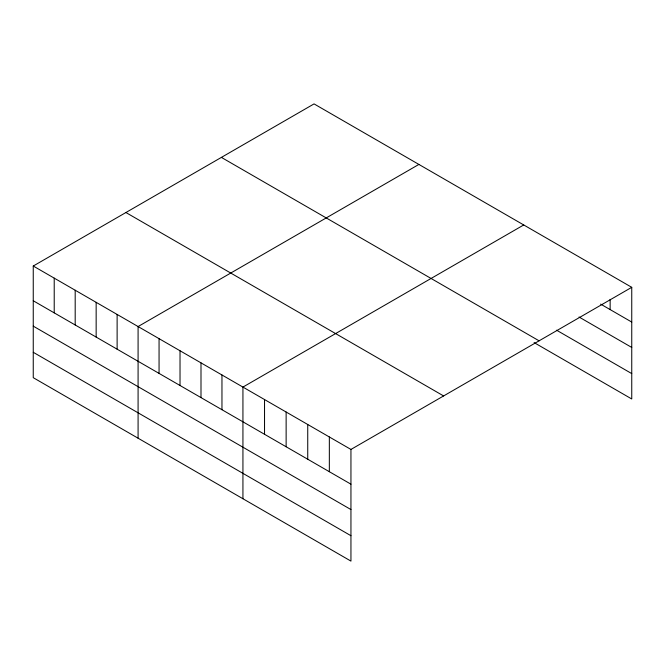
<?xml version="1.0" encoding="UTF-8"?>
<svg xmlns="http://www.w3.org/2000/svg" width="665" height="665" viewBox="0 0 665 665"><rect width="100%" height="100%" fill="white"/><g stroke="black" fill="none" stroke-linecap="round" stroke-linejoin="round"><path stroke-width="1" d="M33.25 266.025L350.945 449.44L350.945 561.102L33.25 377.678L33.25 266.025L314.055 103.898L631.75 287.322L631.75 398.975L534.103 342.6M418.892 164.43L138.087 326.548L138.087 438.21M523.729 224.961L242.933 387.08L242.933 498.733M350.945 449.44L631.75 287.322M600.645 304.104L631.75 322.06M579.04 317.014L631.75 347.446M556.572 330.189L631.75 373.597M221.387 157.397L539.082 340.821M125.918 212.526L443.613 395.941M33.25 300.763L350.945 484.178M33.25 326.141L350.945 509.565M33.25 352.292L350.945 535.716M610.146 299.375L610.146 309.591M329.341 436.971L329.341 471.709M307.737 424.494L307.737 459.241M286.133 412.026L286.133 446.764M264.537 399.549L264.537 434.295M221.96 374.977L221.96 409.715M200.996 362.866L200.996 397.612M180.024 350.763L180.024 385.5M159.06 338.66L159.06 373.398M117.123 314.445L117.123 349.183M96.151 302.342L96.151 337.08M75.187 290.231L75.187 324.977M54.214 278.128L54.214 312.866"/></g></svg>
